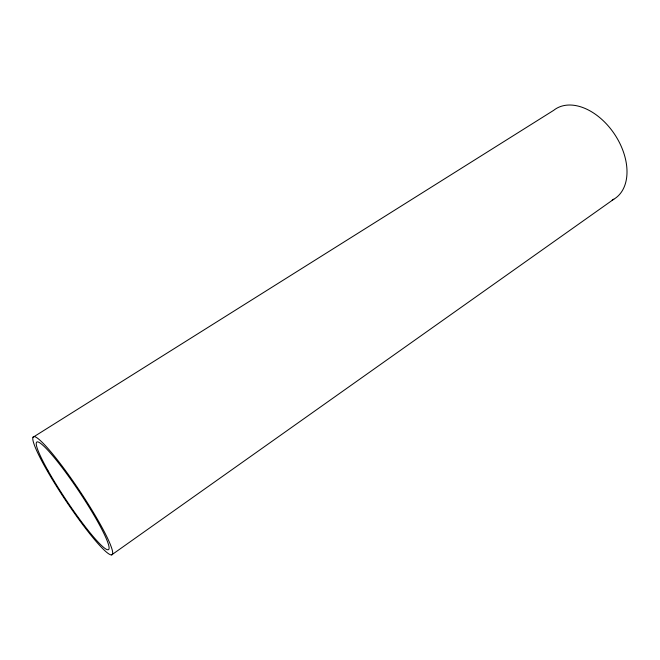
<?xml version="1.0" encoding="UTF-8"?>
<svg xmlns="http://www.w3.org/2000/svg" width="660" height="660" viewBox="0 0 660 660"><rect width="100%" height="100%" fill="white"/><g stroke="black" fill="none" stroke-linecap="round" stroke-linejoin="round"><path stroke-width="0.99" d="M111.664 554.887A70.876 8.481 56.3 0 0 61.182 464.813A70.876 8.481 56.3 0 0 45.392 467.585A70.876 8.481 56.3 0 0 111.664 554.887L613.8 199.221M33 437.291L553.682 110.335A53.716 35.384 56.3 0 1 615.038 134.937A53.716 35.384 56.3 0 1 612.175 200.095M47.867 470.365A64.655 7.739 56.3 0 0 108.215 549.731A64.655 7.739 56.3 0 0 61.933 467.329A64.655 7.739 56.3 0 0 47.867 470.365"/></g></svg>
